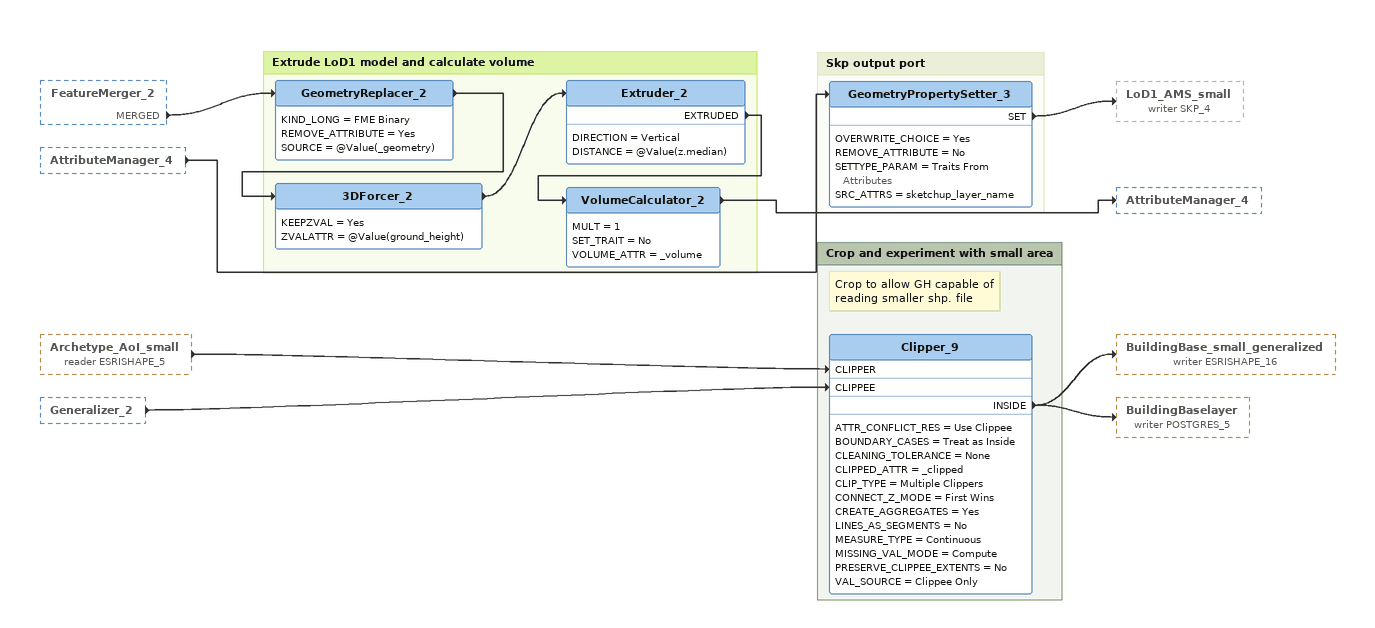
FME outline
FeatureMerger_2 [outside]
    MERGED -> GeometryReplacer_2
AttributeManager_4 [outside]
    -> GeometryPropertySetter_3
Archetype_AoI_small (reader ESRISHAPE_5) [outside]
    -> Clipper_9 [CLIPPER]
Generalizer_2 [outside]
    -> Clipper_9 [CLIPPEE]

Bookmark: Extrude LoD1 model and calculate volume
GeometryReplacer_2
    KIND_LONG = FME Binary
    REMOVE_ATTRIBUTE = Yes
    SOURCE = @Value(_geometry)
    -> 3DForcer_2
3DForcer_2
    KEEPZVAL = Yes
    ZVALATTR = @Value(ground_height)
    -> Extruder_2
Extruder_2
    DIRECTION = Vertical
    DISTANCE = @Value(z.median)
    EXTRUDED -> VolumeCalculator_2
VolumeCalculator_2
    MULT = 1
    SET_TRAIT = No
    VOLUME_ATTR = _volume
    -> AttributeManager_4

Bookmark: Skp output port
GeometryPropertySetter_3
    OVERWRITE_CHOICE = Yes
    REMOVE_ATTRIBUTE = No
    SETTYPE_PARAM = Traits From Attributes
    SRC_ATTRS = sketchup_layer_name
    SET -> LoD1_AMS_small (writer SKP_4)

Bookmark: Crop and experiment with small area
Note: Crop to allow GH capable of reading smaller shp. file
Clipper_9
    ATTR_CONFLICT_RES = Use Clippee
    BOUNDARY_CASES = Treat as Inside
    CLEANING_TOLERANCE = None
    CLIPPED_ATTR = _clipped
    CLIP_TYPE = Multiple Clippers
    CONNECT_Z_MODE = First Wins
    CREATE_AGGREGATES = Yes
    LINES_AS_SEGMENTS = No
    MEASURE_TYPE = Continuous
    MISSING_VAL_MODE = Compute
    PRESERVE_CLIPPEE_EXTENTS = No
    VAL_SOURCE = Clippee Only
    INSIDE -> BuildingBase_small_generalized (writer ESRISHAPE_16)
    INSIDE -> BuildingBaselayer (writer POSTGRES_5)
